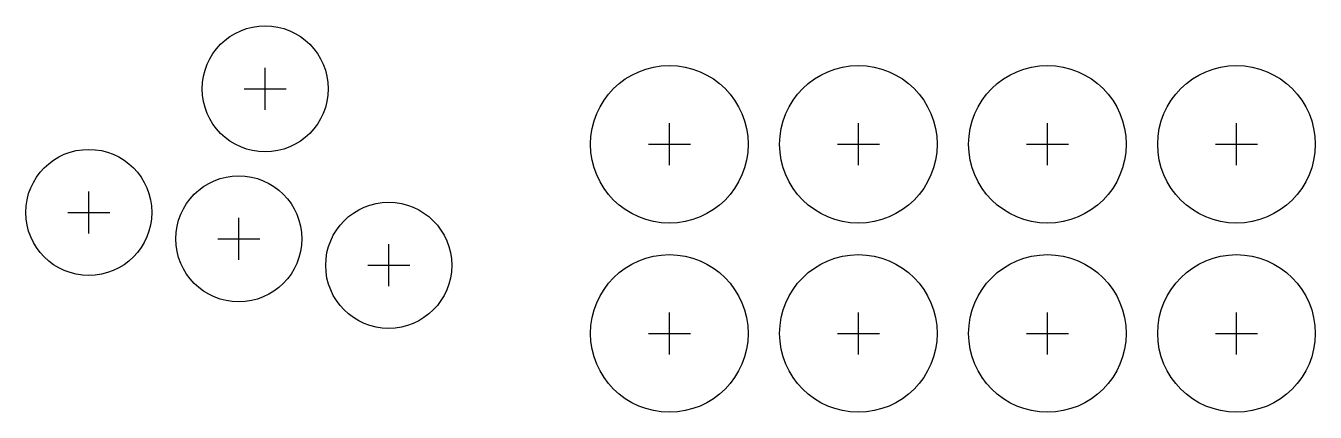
# Model space of a CAD drawing. Header units: millimetres. Extents: x -41 to 205, y -33 to 41.
import ezdxf

# ---------------------------------------------------------------- set-up
doc = ezdxf.new("R2010")
doc.units = ezdxf.units.MM
for name, color, linetype in [('BUTTONS_24', 1, 'Continuous'), ('BUTTONS_30', 5, 'Continuous'), ('REFERENCE', 8, 'Continuous')]:
    doc.layers.add(name, color=color, linetype=linetype)

msp = doc.modelspace()

# ---------------------------------------------------------------- linework, layer by layer
at = {"layer": 'BUTTONS_24'}
for centre in [(5.0358, 28.5594), (-28.5594, 5.0358), (0, 0), (28.5594, -5.0358)]:
    msp.add_circle(centre, 12, dxfattribs=at)
at = {"layer": 'BUTTONS_30'}
for centre in [(82, 18), (118, 18), (154, 18), (190, 18), (82, -18), (118, -18), (154, -18), (190, -18)]:
    msp.add_circle(centre, 15, dxfattribs=at)
at = {"layer": 'REFERENCE'}
for p, q in [((5.0358, 24.5594), (5.0358, 32.5594)), ((1.0358, 28.5594), (9.0358, 28.5594)), ((82, 14), (82, 22)), ((118, 14), (118, 22)), ((154, 14), (154, 22)), ((190, 14), (190, 22)), ((78, 18), (86, 18)), ((114, 18), (122, 18)), ((150, 18), (158, 18)), ((186, 18), (194, 18)), ((-28.5594, 1.0358), (-28.5594, 9.0358)), ((-32.5594, 5.0358), (-24.5594, 5.0358)), ((0, -4), (0, 4)), ((-4, 0), (4, 0)), ((28.5594, -9.0358), (28.5594, -1.0358)), ((24.5594, -5.0358), (32.5594, -5.0358)), ((82, -22), (82, -14)), ((118, -22), (118, -14)), ((154, -22), (154, -14)), ((190, -22), (190, -14)), ((78, -18), (86, -18)), ((114, -18), (122, -18)), ((150, -18), (158, -18)), ((186, -18), (194, -18))]:
    msp.add_line(p, q, dxfattribs=at)

doc.saveas('drawing.dxf')
